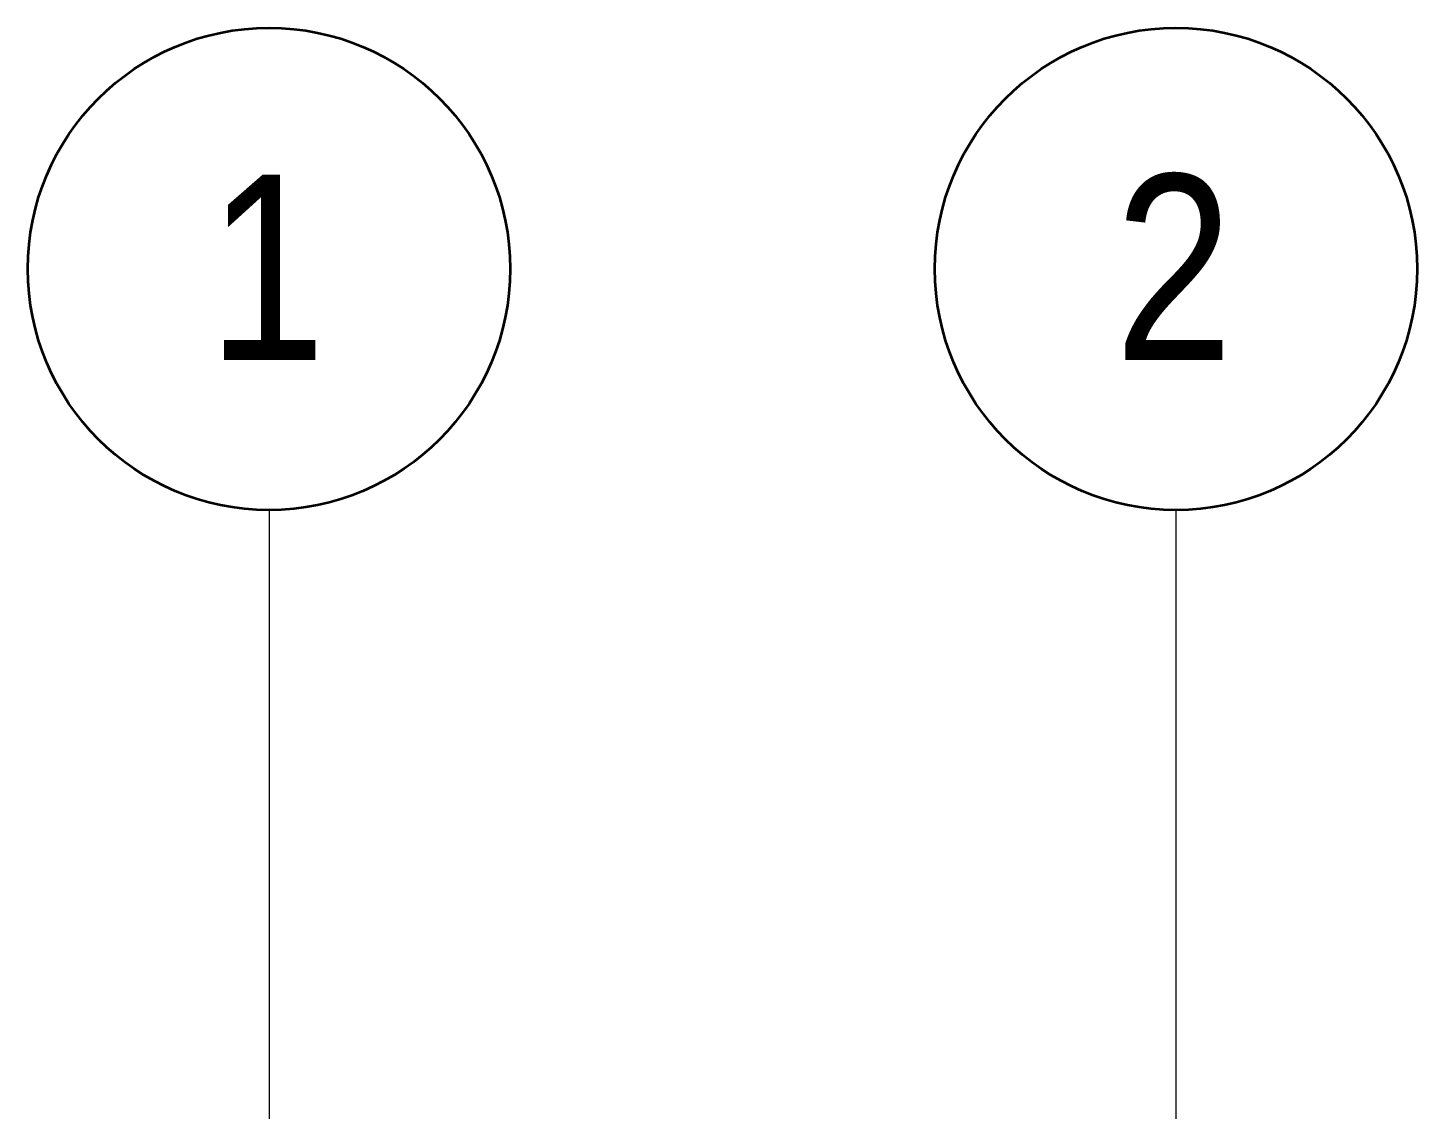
# Model space of a CAD drawing. Header units: millimetres. Extents: x 1606 to 301010, y -5142 to 244250.
# Drawn here: x 58948 to 68308, y 236963 to 244250 of the extents above; entities that cross this region are included whole.
import ezdxf

# ---------------------------------------------------------------- set-up
doc = ezdxf.new("R2010")
doc.units = ezdxf.units.MM
doc.linetypes.add('_SGE_Grid Line', pattern=[16250, 15000, -625, 0, -625])
for name, color, linetype, lineweight in [('S-GRID-1', 1, '_SGE_Grid Line', 13), ('S-GRID-IDEN', 1, 'Continuous', 35), ('S-GRID-IDEN-1', 1, 'Continuous', 50)]:
    doc.layers.add(name, color=color, linetype=linetype, lineweight=lineweight)
doc.styles.add('Arial Narrow_2', font='ARIALN.TTF', dxfattribs={"height": 1250})

# ---------------------------------------------------------------- blocks, each defined once
blk = doc.blocks.new('Grid - 1_Project Grid-1992125-WAREHOUSE SLAB PLAN')
at = {"layer": 'S-GRID-IDEN'}
blk.add_circle((0, 0), 6.5, dxfattribs=at)

msp = doc.modelspace()

# ---------------------------------------------------------------- linework, layer by layer
at = {"layer": 'S-GRID-1'}
for p, q in [((60573.5, 241000.1), (60573.5, 121161)), ((66683.5, 241000.1), (66683.5, 121161))]:
    msp.add_line(p, q, dxfattribs=at)

# ---------------------------------------------------------------- block references
at = {"layer": 'S-GRID-IDEN', "xscale": 249.9999999999999, "yscale": 249.9999999999999, "zscale": 249.9999999999999, "rotation": 180}
for p in [(60573.5, 242625.1), (66683.5, 242625.1)]:
    msp.add_blockref('Grid - 1_Project Grid-1992125-WAREHOUSE SLAB PLAN', p, dxfattribs=at)

# ---------------------------------------------------------------- texts
at = {"layer": 'S-GRID-IDEN-1', "char_height": 1250, "width": 982.067, "attachment_point": 1, "style": 'Arial Narrow_2'}
for s, insert in [('2', (66270.1, 243261)), ('1', (60160.1, 243261))]:
    msp.add_mtext(s, dxfattribs=dict(at, insert=insert))

doc.saveas('drawing.dxf')
